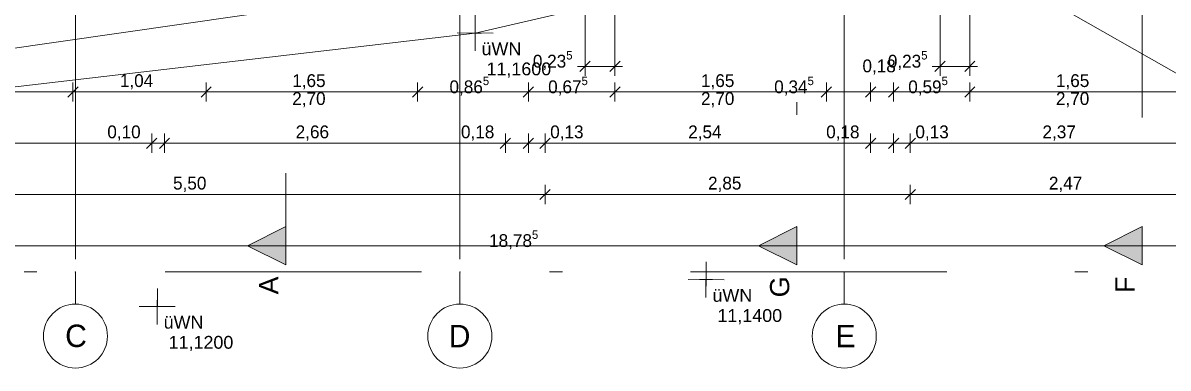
# Model space of a CAD drawing. Header units: metres. Extents: x -3.9 to 83, y -38 to 6.2.
# Drawn here: x 5.59 to 14.53, y -36.75 to -34.06 of the extents above; entities that cross this region are included whole.
import ezdxf

# ---------------------------------------------------------------- set-up
doc = ezdxf.new("R2010")
doc.units = ezdxf.units.M
doc.header["$MEASUREMENT"] = 0
doc.linetypes.add('Achse', pattern=[0.004, 0.002, -0.001, 0, -0.001])
doc.linetypes.add('Schnittlinie', pattern=[0.006, 0.003, -0.0015, 0, -0.0015])
for name, color, linetype in [('0._EG PP_2_000 Achsraster', 7, 'Continuous'), ('0._EG PP_2_851 Marker Schnitt', 7, 'Continuous'), ('0._EG PP_2_910 Allgemein Lageplan Höhen', 7, 'Continuous'), ('0._EG PP_2_950 Polierplan Bemaßung', 7, 'Continuous'), ('0._EG PP_2_Gelände_Geländepunkt.verm', 7, 'Continuous'), ('0._EG PP_2_Straßenverkehr_Situationslinie.verm', 7, 'Continuous')]:
    doc.layers.add(name, color=color, linetype=linetype)
doc.styles.add('ERSTELLTER_STIL_1', font='arial.ttf')
doc.styles.add('ERSTELLTER_STIL_2', font='')
doc.styles.get('ERSTELLTER_STIL_2').set_extended_font_data('Eurostile')

msp = doc.modelspace()

# ---------------------------------------------------------------- hatches: boundary and pattern name
at = {"layer": '0._EG PP_2_851 Marker Schnitt', "linetype": 'Continuous', "lineweight": 0, "true_color": 0x000000}
for points in [[(7.643, -35.945), (7.643, -35.645), (7.343, -35.795)], [(11.63, -35.945), (11.63, -35.645), (11.33, -35.795)], [(14.325, -35.945), (14.325, -35.645), (14.025, -35.795)]]:
    msp.add_hatch(color=18, dxfattribs=at).paths.add_polyline_path(points)

# ---------------------------------------------------------------- linework, layer by layer
at = {"layer": '0._EG PP_2_000 Achsraster', "color": 5, "linetype": 'Achse', "lineweight": 0, "ltscale": 1000}
for p, q in [((6, 3), (6, -36)), ((9, 3), (9, -36)), ((12, 3), (12, -36)), ((-1.5, -36), (21, -36)), ((6, -36), (6, -36.25)), ((9, -36), (9, -36.25)), ((12, -36), (12, -36.25))]:
    msp.add_line(p, q, dxfattribs=at)
at = {"layer": '0._EG PP_2_000 Achsraster', "color": 5, "linetype": 'Continuous', "lineweight": 0, "ltscale": 1000}
for centre in [(6, -36.5), (9, -36.5), (12, -36.5)]:
    msp.add_circle(centre, 0.25, dxfattribs=at)
at = {"layer": '0._EG PP_2_000 Achsraster', "color": 5, "linetype": 'Achse', "lineweight": 0, "ltscale": 1000}
for p in [(6, -36), (6, -36), (9, -36), (9, -36), (12, -36), (12, -36)]:
    msp.add_point(p, dxfattribs=at)
at = {"layer": '0._EG PP_2_851 Marker Schnitt', "color": 7, "linetype": 'Schnittlinie', "lineweight": 13, "ltscale": 1000}
for p, q in [((14.325, 4.805), (14.325, -35.645)), ((11.63, -5.7741), (11.63, -35.645)), ((7.643, -29.1277), (7.643, -35.645))]:
    msp.add_line(p, q, dxfattribs=at)
at = {"layer": '0._EG PP_2_851 Marker Schnitt', "color": 7, "linetype": 'Continuous', "lineweight": 13, "ltscale": 1000, "flags": 128}
for points in [[(7.643, -35.945), (7.643, -35.645), (7.343, -35.795)], [(11.63, -35.945), (11.63, -35.645), (11.33, -35.795)], [(14.325, -35.945), (14.325, -35.645), (14.025, -35.795)]]:
    msp.add_lwpolyline(points, close=True, dxfattribs=at)
at = {"layer": '0._EG PP_2_910 Allgemein Lageplan Höhen', "color": 7, "linetype": 'Continuous', "lineweight": 13, "ltscale": 1000}
for p, q in [((9.0691, -34.135), (9.1691, -34.135)), ((9.1191, -34.185), (9.1191, -34.085)), ((10.9212, -36.1096), (10.9212, -36.0096)), ((10.8712, -36.0596), (10.9712, -36.0596)), ((6.5884, -36.2689), (6.6884, -36.2689)), ((6.6384, -36.3189), (6.6384, -36.2189))]:
    msp.add_line(p, q, dxfattribs=at)
at = {"layer": '0._EG PP_2_950 Polierplan Bemaßung', "color": 76, "linetype": 'Continuous', "lineweight": 13, "ltscale": 1000, "true_color": 0x3f7f02}
for p, q in [((12.98, -34.47), (12.98, -30.1)), ((12.747, -34.47), (12.747, -30.48)), ((10.21, -34.47), (10.21, -31)), ((9.977, -34.47), (9.977, -31.38)), ((9.917, -34.395), (9.977, -34.395)), ((10.017, -34.355), (9.937, -34.435)), ((9.977, -34.395), (10.21, -34.395)), ((10.17, -34.435), (10.25, -34.355)), ((10.21, -34.395), (10.27, -34.395)), ((12.687, -34.395), (12.747, -34.395)), ((12.787, -34.355), (12.707, -34.435)), ((12.747, -34.395), (12.98, -34.395)), ((12.94, -34.435), (13.02, -34.355)), ((12.98, -34.395), (13.04, -34.395)), ((6.02, -34.555), (5.94, -34.635)), ((5.98, -34.67), (5.98, -34.52)), ((7.06, -34.555), (6.98, -34.635)), ((7.02, -34.67), (7.02, -34.52)), ((8.71, -34.555), (8.63, -34.635)), ((8.67, -34.67), (8.67, -34.52)), ((9.575, -34.555), (9.495, -34.635)), ((9.535, -34.67), (9.535, -34.52)), ((10.25, -34.555), (10.17, -34.635)), ((10.21, -34.67), (10.21, -34.52)), ((11.9, -34.555), (11.82, -34.635)), ((11.86, -34.67), (11.86, -34.52)), ((12.245, -34.555), (12.165, -34.635)), ((12.205, -34.67), (12.205, -34.52)), ((12.425, -34.555), (12.345, -34.635)), ((12.385, -34.67), (12.385, -34.52)), ((13.02, -34.555), (12.94, -34.635)), ((12.98, -34.67), (12.98, -34.52)), ((4.33, -34.595), (5.98, -34.595)), ((5.98, -34.595), (7.02, -34.595)), ((7.02, -34.595), (8.67, -34.595)), ((8.67, -34.595), (9.535, -34.595)), ((9.535, -34.595), (10.21, -34.595)), ((10.21, -34.595), (11.86, -34.595)), ((11.86, -34.595), (12.205, -34.595)), ((12.205, -34.595), (12.385, -34.595)), ((12.385, -34.595), (12.98, -34.595)), ((12.98, -34.595), (14.63, -34.595))]:
    msp.add_line(p, q, dxfattribs=at)
at = {"layer": '0._EG PP_2_950 Polierplan Bemaßung', "color": 1, "linetype": 'Continuous', "lineweight": 13, "ltscale": 1000, "true_color": 0xfb0106}
for p, q in [((0.31, -35.0006), (19.0087, -32.3147)), ((9.705, -35.355), (9.625, -35.435)), ((9.665, -35.47), (9.665, -35.32)), ((12.555, -35.355), (12.475, -35.435)), ((12.515, -35.47), (12.515, -35.32)), ((4.165, -35.395), (9.665, -35.395)), ((9.665, -35.395), (12.515, -35.395)), ((12.515, -35.395), (14.985, -35.395)), ((0.0651, -35.795), (18.85, -35.795))]:
    msp.add_line(p, q, dxfattribs=at)
at = {"layer": '0._EG PP_2_950 Polierplan Bemaßung', "color": 6, "linetype": 'Continuous', "lineweight": 13, "ltscale": 1000, "true_color": 0xfb02fe}
for p, q in [((6.595, -35.07), (6.595, -34.92)), ((6.695, -35.07), (6.695, -34.92)), ((9.355, -35.07), (9.355, -34.92)), ((9.535, -35.07), (9.535, -34.92)), ((9.665, -35.07), (9.665, -34.92)), ((12.205, -35.07), (12.205, -34.92)), ((12.385, -35.07), (12.385, -34.92)), ((12.515, -35.07), (12.515, -34.92)), ((4.035, -34.995), (6.595, -34.995)), ((6.635, -34.955), (6.555, -35.035)), ((6.595, -34.995), (6.695, -34.995)), ((6.735, -34.955), (6.655, -35.035)), ((6.695, -34.995), (9.355, -34.995)), ((9.395, -34.955), (9.315, -35.035)), ((9.355, -34.995), (9.535, -34.995)), ((9.575, -34.955), (9.495, -35.035)), ((9.535, -34.995), (9.665, -34.995)), ((9.705, -34.955), (9.625, -35.035)), ((9.665, -34.995), (12.205, -34.995)), ((12.245, -34.955), (12.165, -35.035)), ((12.205, -34.995), (12.385, -34.995)), ((12.425, -34.955), (12.345, -35.035)), ((12.385, -34.995), (12.515, -34.995)), ((12.555, -34.955), (12.475, -35.035)), ((12.515, -34.995), (14.885, -34.995))]:
    msp.add_line(p, q, dxfattribs=at)
at = {"layer": '0._EG PP_2_Gelände_Geländepunkt.verm', "color": 8, "linetype": 'Continuous', "lineweight": 0, "ltscale": 1000}
for p, q in [((9.1198, -33.9949), (9.1186, -34.2749)), ((8.9792, -34.1343), (9.2592, -34.1356)), ((10.922, -35.9196), (10.9207, -36.1995)), ((10.7813, -36.0589), (11.0613, -36.0602)), ((6.6391, -36.1289), (6.6379, -36.4089)), ((6.6391, -36.1289), (6.6379, -36.4089)), ((6.4985, -36.2683), (6.7785, -36.2695)), ((6.4985, -36.2683), (6.7785, -36.2695))]:
    msp.add_line(p, q, dxfattribs=at)
at = {"layer": '0._EG PP_2_Straßenverkehr_Situationslinie.verm', "color": 8, "linetype": 'Continuous', "lineweight": 0, "ltscale": 1000}
for p, q in [((12.6203, -33.3272), (9.1192, -34.1349)), ((17.2745, -35.9751), (12.6203, -33.3272)), ((9.1192, -34.1349), (1.5566, -35.0214))]:
    msp.add_line(p, q, dxfattribs=at)

# ---------------------------------------------------------------- texts
at = {"layer": '0._EG PP_2_000 Achsraster', "color": 5, "linetype": 'Continuous', "lineweight": 0, "char_height": 0.175, "attachment_point": 1, "style": 'ERSTELLTER_STIL_2'}
for s, insert in [('\\A1;{\\pql;\\pt0;\\fEurostile|b0|i0|c0|p0;\\W1.000000;C}', (5.9199, -36.4107)), ('\\A1;{\\pql;\\pt0;\\fEurostile|b0|i0|c0|p0;\\W1.000000;D}', (8.9135, -36.4125)), ('\\A1;{\\pql;\\pt0;\\fEurostile|b0|i0|c0|p0;\\W1.000000;E}', (11.9312, -36.4125))]:
    msp.add_mtext(s, dxfattribs=dict(at, insert=insert))
at = {"layer": '0._EG PP_2_851 Marker Schnitt', "color": 7, "linetype": 'Continuous', "lineweight": 13, "char_height": 0.15, "attachment_point": 9, "rotation": 90, "style": 'ERSTELLTER_STIL_1'}
for s, insert in [('\\A1;{\\pqr;\\pt0;\\fArial|b0|i0|c0|p0;\\W1.000000;A}', (7.583, -36.035)), ('\\A1;{\\pqr;\\pt0;\\fArial|b0|i0|c0|p0;\\W1.000000;G}', (11.5725, -36.035)), ('\\A1;{\\pqr;\\pt0;\\fArial|b0|i0|c0|p0;\\W1.000000;F}', (14.265, -36.035))]:
    msp.add_mtext(s, dxfattribs=dict(at, insert=insert))
at = {"layer": '0._EG PP_2_910 Allgemein Lageplan Höhen', "color": 7, "linetype": 'Continuous', "lineweight": 13, "char_height": 0.1, "attachment_point": 1, "style": 'ERSTELLTER_STIL_1'}
for s, insert in [('\\A1;{\\pql;\\fArial|b0|i0|c0|p0;\\W1.000000;üWN}', (9.1691, -34.2078)), ('\\A1;{\\pql;\\fArial|b0|i0|c0|p0;\\W1.000000; 11,1600}', (9.1691, -34.365)), ('\\A1;{\\pql;\\fArial|b0|i0|c0|p0;\\W1.000000;üWN}', (10.9712, -36.1324)), ('\\A1;{\\pql;\\fArial|b0|i0|c0|p0;\\W1.000000;üWN}', (6.6884, -36.3418)), ('\\A1;{\\pql;\\fArial|b0|i0|c0|p0;\\W1.000000; 11,1400}', (10.9712, -36.2896)), ('\\A1;{\\pql;\\fArial|b0|i0|c0|p0;\\W1.000000; 11,1200}', (6.6884, -36.4989))]:
    msp.add_mtext(s, dxfattribs=dict(at, insert=insert))
at = {"layer": '0._EG PP_2_950 Polierplan Bemaßung', "color": 76, "linetype": 'Continuous', "lineweight": 13, "true_color": 0x3f7f02, "char_height": 0.1, "attachment_point": 7, "style": 'ERSTELLTER_STIL_2'}
for s, insert in [('\\A1;{\\pql;\\fEurostile|b0|i0|c0|p0;\\W1.000000;0,23\\fEurostile|b0|i0|c0|p0;\\W1.000000;\\A1{\\H.66x;\\S5^  ;}}', (9.5699, -34.4339)), ('\\A1;{\\pql;\\fEurostile|b0|i0|c0|p0;\\W1.000000;0,23\\fEurostile|b0|i0|c0|p0;\\W1.000000;\\A1{\\H.66x;\\S5^  ;}}', (12.3399, -34.4339)), ('\\A1;{\\pql;\\fEurostile|b0|i0|c0|p0;\\W1.000000;0,86\\fEurostile|b0|i0|c0|p0;\\W1.000000;\\A1{\\H.66x;\\S5^  ;}}', (8.919, -34.6339)), ('\\A1;{\\pql;\\fEurostile|b0|i0|c0|p0;\\W1.000000;0,67\\fEurostile|b0|i0|c0|p0;\\W1.000000;\\A1{\\H.66x;\\S5^  ;}}', (9.689, -34.6339)), ('\\A1;{\\pql;\\fEurostile|b0|i0|c0|p0;\\W1.000000;0,34\\fEurostile|b0|i0|c0|p0;\\W1.000000;\\A1{\\H.66x;\\S5^  ;}}', (11.4529, -34.6339)), ('\\A1;{\\pql;\\fEurostile|b0|i0|c0|p0;\\W1.000000;0,59\\fEurostile|b0|i0|c0|p0;\\W1.000000;\\A1{\\H.66x;\\S5^  ;}}', (12.499, -34.6339))]:
    msp.add_mtext(s, dxfattribs=dict(at, insert=insert))
at = {"layer": '0._EG PP_2_950 Polierplan Bemaßung', "color": 76, "linetype": 'Continuous', "lineweight": 13, "true_color": 0x3f7f02, "char_height": 0.1, "width": 0.306373, "attachment_point": 7, "style": 'ERSTELLTER_STIL_2'}
for s, insert in [('\\A1;{\\pql;\\fEurostile|b0|i0|c0|p0;\\W1.000000;0,18}', (12.1418, -34.46)), ('\\A1;{\\pql;\\fEurostile|b0|i0|c0|p0;\\W1.000000;1,04}', (6.3468, -34.575)), ('\\A1;{\\pql;\\fEurostile|b0|i0|c0|p0;\\W1.000000;1,65}', (7.6918, -34.575)), ('\\A1;{\\pql;\\fEurostile|b0|i0|c0|p0;\\W1.000000;1,65}', (10.8818, -34.575)), ('\\A1;{\\pql;\\fEurostile|b0|i0|c0|p0;\\W1.000000;1,65}', (13.6518, -34.575)), ('\\A1;{\\pql;\\fEurostile|b0|i0|c0|p0;\\W1.000000;2,70}', (7.6918, -34.715)), ('\\A1;{\\pql;\\fEurostile|b0|i0|c0|p0;\\W1.000000;2,70}', (10.8818, -34.715)), ('\\A1;{\\pql;\\fEurostile|b0|i0|c0|p0;\\W1.000000;2,70}', (13.6518, -34.715))]:
    msp.add_mtext(s, dxfattribs=dict(at, insert=insert))
at = {"layer": '0._EG PP_2_950 Polierplan Bemaßung', "color": 6, "linetype": 'Continuous', "lineweight": 13, "true_color": 0xfb02fe, "char_height": 0.1, "width": 0.306373, "attachment_point": 7, "style": 'ERSTELLTER_STIL_2'}
for s, insert in [('\\A1;{\\pql;\\fEurostile|b0|i0|c0|p0;\\W1.000000;0,10}', (6.2487, -34.975)), ('\\A1;{\\pql;\\fEurostile|b0|i0|c0|p0;\\W1.000000;2,66}', (7.7187, -34.975)), ('\\A1;{\\pql;\\fEurostile|b0|i0|c0|p0;\\W1.000000;0,18}', (9.0087, -34.975)), ('\\A1;{\\pql;\\fEurostile|b0|i0|c0|p0;\\W1.000000;0,13}', (9.705, -34.975)), ('\\A1;{\\pql;\\fEurostile|b0|i0|c0|p0;\\W1.000000;2,54}', (10.7818, -34.975)), ('\\A1;{\\pql;\\fEurostile|b0|i0|c0|p0;\\W1.000000;0,18}', (11.8587, -34.975)), ('\\A1;{\\pql;\\fEurostile|b0|i0|c0|p0;\\W1.000000;0,13}', (12.555, -34.975)), ('\\A1;{\\pql;\\fEurostile|b0|i0|c0|p0;\\W1.000000;2,37}', (13.5468, -34.975))]:
    msp.add_mtext(s, dxfattribs=dict(at, insert=insert))
at = {"layer": '0._EG PP_2_950 Polierplan Bemaßung', "color": 1, "linetype": 'Continuous', "lineweight": 13, "true_color": 0xfb0106, "char_height": 0.1, "width": 0.306373, "attachment_point": 7, "style": 'ERSTELLTER_STIL_2'}
for s, insert in [('\\A1;{\\pql;\\fEurostile|b0|i0|c0|p0;\\W1.000000;5,50}', (6.7618, -35.375)), ('\\A1;{\\pql;\\fEurostile|b0|i0|c0|p0;\\W1.000000;2,85}', (10.9368, -35.375)), ('\\A1;{\\pql;\\fEurostile|b0|i0|c0|p0;\\W1.000000;2,47}', (13.5968, -35.375))]:
    msp.add_mtext(s, dxfattribs=dict(at, insert=insert))
at = {"layer": '0._EG PP_2_950 Polierplan Bemaßung', "color": 1, "linetype": 'Continuous', "lineweight": 13, "true_color": 0xfb0106, "insert": (9.228, -35.834), "char_height": 0.1, "attachment_point": 7, "style": 'ERSTELLTER_STIL_2'}
msp.add_mtext('\\A1;{\\pql;\\fEurostile|b0|i0|c0|p0;\\W1.000000;18,78\\fEurostile|b0|i0|c0|p0;\\W1.000000;\\A1{\\H.66x;\\S5^  ;}}', dxfattribs=at)

doc.saveas('drawing.dxf')
